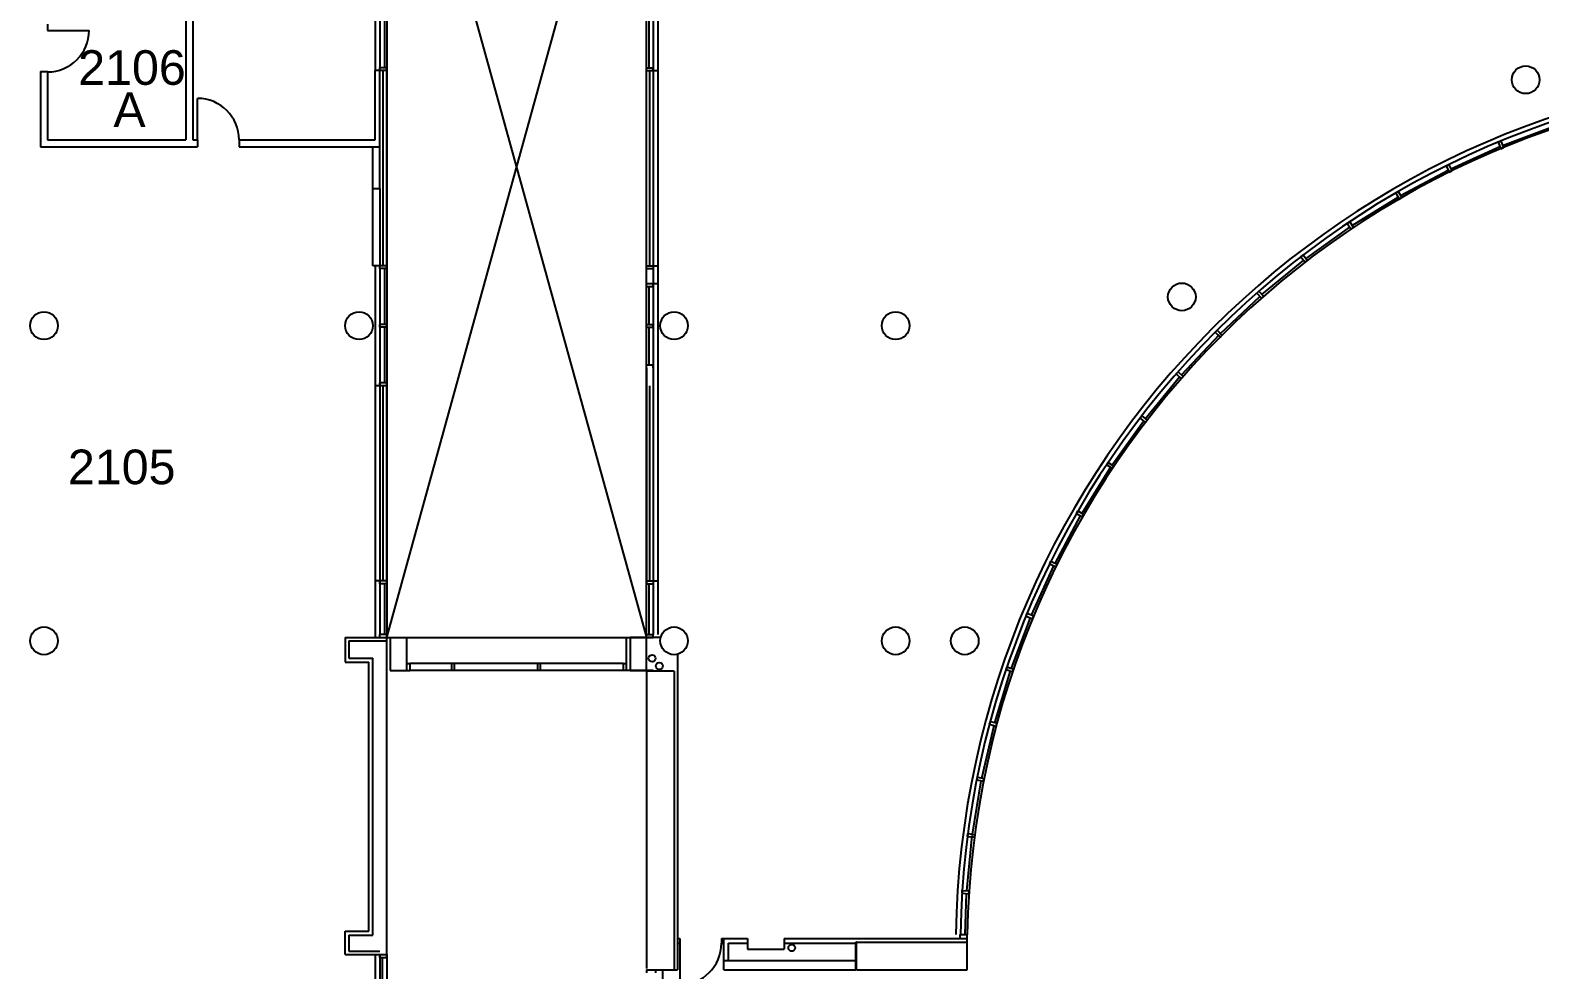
# Model space of a CAD drawing. Header units: inches. Extents: x 6 to 4363, y 5 to 3425.
# Drawn here: x 792 to 2101, y 1262 to 2076 of the extents above; entities that cross this region are included whole.
import ezdxf

# ---------------------------------------------------------------- set-up
doc = ezdxf.new("R2010")
doc.units = ezdxf.units.IN
doc.header["$MEASUREMENT"] = 0
for name, color, linetype in [('A-DOOR', 4, 'Continuous'), ('A-FLOR-HRAL', 4, 'Continuous'), ('A-FLOR-TEXT', 7, 'Continuous'), ('A-GLAZ', 3, 'Continuous'), ('A-WALL', 5, 'Continuous'), ('A-WALL-JAMB', 6, 'Continuous'), ('S-COLS', 6, 'Continuous')]:
    doc.layers.add(name, color=color, linetype=linetype)
doc.styles.get("Standard").update_dxf_attribs({"font": 'arial.ttf'})

msp = doc.modelspace()

# ---------------------------------------------------------------- linework, layer by layer
for centre in [(1331.4, 1531.9), (1337.7, 1525.4), (1452.5, 1281.1)]:
    msp.add_circle(centre, 3)
at = {"layer": 'A-DOOR'}
for p, q in [((807.5, 2076), (843.5, 2076)), ((937.5, 1981.1), (937.5, 2017.1)), ((1355.5, 1285.1), (1355.5, 1249.1))]:
    msp.add_line(p, q, dxfattribs=at)
for centre, start, end in [((807.5, 2076), 270, 360), ((937.5, 1981.1), 0, 90), ((1355.5, 1285.1), 270, 0)]:
    msp.add_arc(centre, 36, start, end, dxfattribs=at)
at = {"layer": 'A-FLOR-HRAL'}
for p, q in [((1326.5, 1262.1), (1326.5, 1259.6)), ((1334.5, 1262.1), (1334.5, 1259.6)), ((1340.5, 1262.1), (1340.5, 1013.1))]:
    msp.add_line(p, q, dxfattribs=at)
at = {"layer": 'A-GLAZ'}
for p, q in [((1326.5, 1552.6), (1326.5, 2555.1)), ((1326.5, 1552.6), (1326.5, 2555.1)), ((1336.5, 2555.1), (1336.5, 1552.6)), ((1091.5, 2412.1), (1091.5, 2041.1)), ((1095.5, 2412.1), (1095.5, 2043.6)), ((1101.5, 2412.1), (1101.5, 1552.6)), ((1332.5, 2145.1), (1332.5, 2041.1)), ((1099.5, 2091.8), (1099.5, 2043.6)), ((1328.5, 2091.8), (1328.5, 2043.6)), ((1091.5, 1981.1), (1091.5, 2041.1)), ((1095.5, 1975.1), (1095.5, 2041.1)), ((1098.5, 1872.1), (1098.5, 2041.1)), ((1101.5, 1872.1), (1101.5, 2041.1)), ((1326.5, 1872.1), (1326.5, 2041.1)), ((1326.5, 1856.6), (1326.5, 2041.1)), ((1329.5, 1872.1), (1329.5, 2041.1)), ((1332.5, 2041.1), (1332.5, 1856.6)), ((2068.5, 1976.3), (2112.3, 1992.8)), ((1089.5, 1939.1), (1089.5, 1975.1)), ((1095.5, 1939.1), (1095.5, 1975.1)), ((2023.5, 1956), (2066.2, 1975.3)), ((1980, 1932.8), (2021.3, 1954.9)), ((1089.5, 1872.1), (1089.5, 1939.1)), ((1095.5, 1939.1), (1095.5, 1872.1)), ((1938.2, 1906.9), (1977.9, 1931.6)), ((1898.1, 1878.3), (1936.1, 1905.5)), ((1091.5, 1872.1), (1091.5, 1550.1)), ((1859.9, 1847.1), (1896.1, 1876.8)), ((1095.5, 1869.6), (1095.5, 1552.6)), ((1099.5, 1869.6), (1099.5, 1821.3)), ((1328.5, 1854.1), (1328.5, 1821.3)), ((1328.5, 1854.1), (1328.5, 1821.3)), ((1332.5, 1856.6), (1332.5, 1783.6)), ((1823.9, 1813.4), (1858.1, 1845.4)), ((1099.5, 1818.8), (1099.5, 1770.6)), ((1328.5, 1818.8), (1328.5, 1786.1)), ((1790.1, 1777.5), (1823, 1812.6)), ((1326.5, 1783.6), (1326.5, 1599.1)), ((1332.5, 1783.6), (1332.5, 1599.1)), ((1336.5, 1783.6), (1336.5, 1599.1)), ((1098.5, 1599.1), (1098.5, 1768.1)), ((1101.5, 1599.1), (1101.5, 1768.1)), ((1326.5, 1599.1), (1326.5, 1768.1)), ((1329.5, 1599.1), (1329.5, 1768.1)), ((1758.8, 1739.5), (1788.5, 1775.7)), ((1730.1, 1699.5), (1757.3, 1737.5)), ((1704, 1657.7), (1728.7, 1697.4)), ((1680.7, 1614.2), (1702.7, 1655.5)), ((1660.3, 1569.4), (1679.6, 1612)), ((1099.5, 1596.6), (1099.5, 1552.6)), ((1328.5, 1596.6), (1328.5, 1552.6)), ((1332.5, 1599.1), (1332.5, 1552.6)), ((1642.8, 1523.3), (1659.3, 1567.1)), ((1306.5, 1527.5), (1121.5, 1527.5)), ((1326.5, 1521.5), (1121.5, 1521.5)), ((1628.4, 1476.2), (1642, 1521)), ((1617.2, 1428.2), (1627.8, 1473.8)), ((1609.1, 1379.6), (1616.7, 1425.8)), ((1604.2, 1330.6), (1608.9, 1378.4)), ((1602.8, 1292.6), (1604, 1328.1)), ((1091.5, 1275.3), (1091.5, 729.3)), ((1095.5, 1275.3), (1095.5, 729.3)), ((1097.5, 1272.8), (1097.5, 1220.7)), ((1101.5, 1275.3), (1101.5, 729.3))]:
    msp.add_line(p, q, dxfattribs=at)
for radius, start, end in [(761, 90.9461, 179.0539), (757, 90.9461, 179.0539), (751, 90.9537, 179.0463)]:
    msp.add_arc((2355.5, 1280.1), radius, start, end, dxfattribs=at)
at = {"layer": 'A-WALL'}
for p, q in [((933.5, 2412.1), (933.5, 1981.1)), ((807.5, 2081.5), (807.5, 2076)), ((927.5, 2090.1), (927.5, 1981.1)), ((801.5, 2040.3), (807.5, 2040.3)), ((801.5, 2040.3), (801.5, 1975.1)), ((807.5, 2040.3), (807.5, 1981.1)), ((807.5, 1981.1), (927.5, 1981.1)), ((933.5, 1981.1), (937.5, 1981.1)), ((937.5, 1981.1), (937.5, 1975.1)), ((973.5, 1981.1), (1091.5, 1981.1)), ((973.5, 1981.1), (973.5, 1975.1)), ((801.5, 1975.1), (937.5, 1975.1)), ((973.5, 1975.1), (1095.5, 1975.1)), ((1065.5, 1550.1), (1065.5, 1528.5)), ((1065.5, 1550.1), (1101.5, 1550.1)), ((1068.5, 1547.1), (1068.5, 1532.1)), ((1068.5, 1547.1), (1101.5, 1547.1)), ((1101.5, 1550.1), (1326.5, 1550.1)), ((1101.5, 1275.3), (1101.5, 1550.1)), ((1104.5, 1550.1), (1119, 1550.1)), ((1104.5, 1550.1), (1104.5, 1521.5)), ((1119, 1521.5), (1119, 1550.1)), ((1309, 1550.1), (1332.5, 1550.1)), ((1309, 1550.1), (1309, 1521.5)), ((1312.5, 1550.1), (1312.5, 1521.5)), ((1338.9, 1550.1), (1312.5, 1550.1)), ((1326.5, 1520.7), (1326.5, 1550.1)), ((1068.5, 1532.1), (1089.5, 1532.1)), ((1089.5, 1292.1), (1089.5, 1532.1)), ((1353.5, 1535.5), (1353.5, 1262.1)), ((1065.5, 1528.5), (1085.9, 1528.5)), ((1085.9, 1295.7), (1085.9, 1528.5)), ((1104.5, 1521.5), (1119, 1521.5)), ((1332.5, 1521.5), (1309, 1521.5)), ((1326.5, 1521.5), (1309.8, 1521.5)), ((1312.5, 1521.5), (1326.5, 1521.5)), ((1350.5, 1520.7), (1326.5, 1520.7)), ((1350.5, 1520.7), (1326.5, 1520.7)), ((1326.5, 1520.7), (1326.5, 1263.1)), ((1350.5, 1520.7), (1350.5, 1262.1)), ((1065.5, 1275.3), (1065.5, 1295.7)), ((1065.5, 1295.7), (1085.9, 1295.7)), ((1068.5, 1292.1), (1089.5, 1292.1)), ((1068.5, 1292.1), (1068.5, 1278.3)), ((1353.5, 1289.1), (1355.5, 1289.1)), ((1353.5, 1285.1), (1355.5, 1285.1)), ((1355.5, 1289.1), (1355.5, 1285.1)), ((1391.5, 1289.1), (1391.5, 1285.1)), ((1391.5, 1289.1), (1393.5, 1289.1)), ((1391.5, 1285.1), (1393.5, 1285.1)), ((1393.5, 1289.1), (1414, 1289.1)), ((1393.5, 1262.1), (1393.5, 1289.1)), ((1397.5, 1270.1), (1397.5, 1285.1)), ((1397.5, 1285.1), (1414, 1285.1)), ((1414, 1289.1), (1414, 1280.1)), ((1446, 1289.1), (1604.5, 1289.1)), ((1446, 1289.1), (1446, 1280.1)), ((1446, 1285.1), (1508, 1285.1)), ((1508.5, 1286.1), (1508, 1286.1)), ((1508, 1262.1), (1508, 1286.1)), ((1508.5, 1286.1), (1604.5, 1286.1)), ((1508.5, 1262.1), (1508.5, 1286.1)), ((1604.5, 1262.1), (1604.5, 1289.1)), ((1065.5, 1275.3), (1101.5, 1275.3)), ((1068.5, 1278.3), (1095.5, 1278.3)), ((1393.5, 1270.1), (1508, 1270.1)), ((1414, 1280.1), (1446, 1280.1)), ((1326.5, 1262.1), (1353.5, 1262.1)), ((1393.5, 1262.1), (1508, 1262.1)), ((1508.5, 1262.1), (1604.5, 1262.1))]:
    msp.add_line(p, q, dxfattribs=at)
at = {"layer": 'A-WALL-JAMB'}
for p, q in [((1101.5, 2041.1), (1091.5, 2041.1)), ((1101.5, 2043.6), (1095.5, 2043.6)), ((1095.5, 2041.1), (1095.5, 2043.6)), ((1101.5, 2041.1), (1101.5, 2043.6)), ((1326.5, 2043.6), (1332.5, 2043.6)), ((1326.5, 2041.1), (1326.5, 2043.6)), ((1326.5, 2043.6), (1332.5, 2043.6)), ((1326.5, 2041.1), (1326.5, 2043.6)), ((1326.5, 2041.1), (1336.5, 2041.1)), ((1332.5, 2041.1), (1332.5, 2043.6)), ((2064.6, 1979), (2067, 1980)), ((2064.6, 1979), (2066.9, 1973.5)), ((2067, 1980), (2069.3, 1974.4)), ((2066.9, 1973.5), (2069.3, 1974.4)), ((2019.6, 1958.5), (2021.8, 1959.6)), ((2019.6, 1958.5), (2022.2, 1953.1)), ((2021.8, 1959.6), (2024.5, 1954.2)), ((2022.2, 1953.1), (2024.5, 1954.2)), ((1089.5, 1939.1), (1095.5, 1939.1)), ((1975.9, 1935.1), (1978.1, 1936.3)), ((1978.1, 1936.3), (1981.1, 1931.1)), ((1975.9, 1935.1), (1978.9, 1929.9)), ((1978.9, 1929.9), (1981.1, 1931.1)), ((1933.9, 1908.8), (1936, 1910.2)), ((1936, 1910.2), (1939.3, 1905.2)), ((1933.9, 1908.8), (1937.2, 1903.9)), ((1937.2, 1903.9), (1939.3, 1905.2)), ((1101.5, 1872.1), (1089.5, 1872.1)), ((1095.5, 1869.6), (1095.5, 1872.1)), ((1101.5, 1869.6), (1101.5, 1872.1)), ((1326.5, 1872.1), (1336.5, 1872.1)), ((1893.7, 1879.9), (1895.6, 1881.4)), ((1893.7, 1879.9), (1897.3, 1875.2)), ((1895.6, 1881.4), (1899.3, 1876.7)), ((1897.3, 1875.2), (1899.3, 1876.7)), ((1101.5, 1869.6), (1095.5, 1869.6)), ((1326.5, 1869.6), (1332.5, 1869.6)), ((1326.5, 1856.6), (1336.5, 1856.6)), ((1326.5, 1854.1), (1326.5, 1856.6)), ((1326.5, 1854.1), (1332.5, 1854.1)), ((1332.5, 1854.1), (1332.5, 1856.6)), ((1855.4, 1848.4), (1857.3, 1850.1)), ((1855.4, 1848.4), (1859.4, 1843.9)), ((1857.3, 1850.1), (1861.3, 1845.6)), ((1859.4, 1843.9), (1861.3, 1845.6)), ((1095.5, 1818.8), (1095.5, 1821.3)), ((1101.5, 1821.3), (1095.5, 1821.3)), ((1101.5, 1818.8), (1095.5, 1818.8)), ((1101.5, 1818.8), (1101.5, 1821.3)), ((1326.5, 1821.3), (1332.5, 1821.3)), ((1326.5, 1818.8), (1326.5, 1821.3)), ((1326.5, 1818.8), (1326.5, 1821.3)), ((1326.5, 1821.3), (1332.5, 1821.3)), ((1326.5, 1818.8), (1332.5, 1818.8)), ((1326.5, 1818.8), (1332.5, 1818.8)), ((1332.5, 1818.8), (1332.5, 1821.3)), ((1819.3, 1814.5), (1821.1, 1816.3)), ((1819.3, 1814.5), (1823.6, 1810.3)), ((1821.1, 1816.3), (1825.3, 1812)), ((1823.6, 1810.3), (1825.3, 1812)), ((1326.5, 1783.6), (1326.5, 1786.1)), ((1326.5, 1786.1), (1332.5, 1786.1)), ((1332.5, 1783.6), (1332.5, 1786.1)), ((1785.5, 1778.3), (1787.2, 1780.2)), ((1787.2, 1780.2), (1791.7, 1776.2)), ((1101.5, 1768.1), (1091.5, 1768.1)), ((1095.5, 1768.1), (1095.5, 1770.6)), ((1101.5, 1770.6), (1095.5, 1770.6)), ((1101.5, 1768.1), (1101.5, 1770.6)), ((1785.5, 1778.3), (1790, 1774.3)), ((1790, 1774.3), (1791.7, 1776.2)), ((1754.2, 1740), (1755.7, 1741.9)), ((1754.2, 1740), (1758.9, 1736.3)), ((1755.7, 1741.9), (1760.4, 1738.3)), ((1725.4, 1699.6), (1726.8, 1701.7)), ((1726.8, 1701.7), (1731.7, 1698.4)), ((1725.4, 1699.6), (1730.4, 1696.3)), ((1730.4, 1696.3), (1731.7, 1698.4)), ((1699.3, 1657.5), (1700.5, 1659.7)), ((1699.3, 1657.5), (1704.5, 1654.5)), ((1700.5, 1659.7), (1705.7, 1656.7)), ((1704.5, 1654.5), (1705.7, 1656.7)), ((1676, 1613.8), (1677.1, 1616)), ((1676, 1613.8), (1681.4, 1611.1)), ((1677.1, 1616), (1682.5, 1613.4)), ((1681.4, 1611.1), (1682.5, 1613.4)), ((1101.5, 1599.1), (1091.5, 1599.1)), ((1095.5, 1596.6), (1095.5, 1599.1)), ((1101.5, 1596.6), (1095.5, 1596.6)), ((1101.5, 1596.6), (1101.5, 1599.1)), ((1326.5, 1596.6), (1326.5, 1599.1)), ((1326.5, 1599.1), (1326.5, 1596.6)), ((1326.5, 1599.1), (1336.5, 1599.1)), ((1326.5, 1596.6), (1332.5, 1596.6)), ((1326.5, 1596.6), (1332.5, 1596.6)), ((1332.5, 1599.1), (1332.5, 1596.6)), ((1655.6, 1568.6), (1656.6, 1571)), ((1656.6, 1571), (1662.1, 1568.7)), ((1655.6, 1568.6), (1661.2, 1566.3)), ((1661.2, 1566.3), (1662.1, 1568.7)), ((1095.5, 1550.1), (1095.5, 1552.6)), ((1101.5, 1552.6), (1095.5, 1552.6)), ((1101.5, 1550.1), (1101.5, 1552.6)), ((1326.5, 1552.6), (1332.5, 1552.6)), ((1326.5, 1550.1), (1326.5, 1552.6)), ((1326.5, 1550.1), (1326.5, 1552.6)), ((1326.5, 1552.6), (1332.5, 1552.6)), ((1332.5, 1550.1), (1332.5, 1552.6)), ((1119, 1527.5), (1121.5, 1527.5)), ((1119, 1521.5), (1121.5, 1521.5)), ((1121.5, 1527.5), (1121.5, 1521.5)), ((1157.5, 1527.5), (1157.5, 1521.5)), ((1160, 1527.5), (1160, 1521.5)), ((1232, 1527.5), (1232, 1521.5)), ((1234.5, 1527.5), (1234.5, 1521.5)), ((1306.5, 1527.5), (1306.5, 1521.5)), ((1306.5, 1527.5), (1309, 1527.5)), ((1638.2, 1522.3), (1639.1, 1524.6)), ((1638.2, 1522.3), (1643.9, 1520.3)), ((1639.1, 1524.6), (1644.7, 1522.7)), ((1643.9, 1520.3), (1644.7, 1522.7)), ((1623.9, 1474.8), (1624.6, 1477.2)), ((1623.9, 1474.8), (1629.7, 1473.3)), ((1624.6, 1477.2), (1630.4, 1475.7)), ((1629.7, 1473.3), (1630.4, 1475.7)), ((1612.8, 1426.6), (1613.3, 1429)), ((1612.8, 1426.6), (1618.7, 1425.4)), ((1613.3, 1429), (1619.2, 1427.8)), ((1618.7, 1425.4), (1619.2, 1427.8)), ((1604.8, 1377.7), (1605.1, 1380.1)), ((1604.8, 1377.7), (1610.7, 1376.9)), ((1605.1, 1380.1), (1611.1, 1379.4)), ((1610.7, 1376.9), (1611.1, 1379.4)), ((1600, 1328.4), (1600.2, 1330.9)), ((1600, 1328.4), (1606, 1328)), ((1600.2, 1330.9), (1606.2, 1330.5)), ((1606, 1328), (1606.2, 1330.5)), ((1598.5, 1289.1), (1598.5, 1292.6)), ((1598.5, 1292.6), (1604.5, 1292.6)), ((1598.5, 1289.1), (1598.5, 1292.6)), ((1598.5, 1292.6), (1604.5, 1292.6)), ((1604.5, 1289.1), (1604.5, 1292.6)), ((1604.5, 1289.1), (1604.5, 1292.6)), ((1095.5, 1272.8), (1095.5, 1275.3)), ((1095.5, 1272.8), (1101.5, 1272.8)), ((1101.5, 1272.8), (1101.5, 1275.3))]:
    msp.add_line(p, q, dxfattribs=at)
at = {"layer": 'S-COLS'}
for p, q in [((1101.5, 2364.8), (1326.5, 1550.1)), ((1101.5, 1550.1), (1326.5, 2364.8))]:
    msp.add_line(p, q, dxfattribs=at)
for centre in [(2088.5, 2033.2), (1790.5, 1845.1), (804.5, 1820.1), (1077.5, 1820.1), (1350.5, 1820.1), (1542.5, 1820.1), (804.5, 1547.1), (1350.5, 1547.1), (1542.5, 1547.1), (1602.4, 1547.1)]:
    msp.add_circle(centre, 12, dxfattribs=at)

# ---------------------------------------------------------------- texts
at = {"layer": 'A-FLOR-TEXT'}
for s, p in [('2106', (834.1, 2028.8)), ('A', (864.6, 1992.3)), ('2105', (825.2, 1682.8))]:
    msp.add_text(s, height=30, dxfattribs=at).set_placement(p)

doc.saveas('drawing.dxf')
